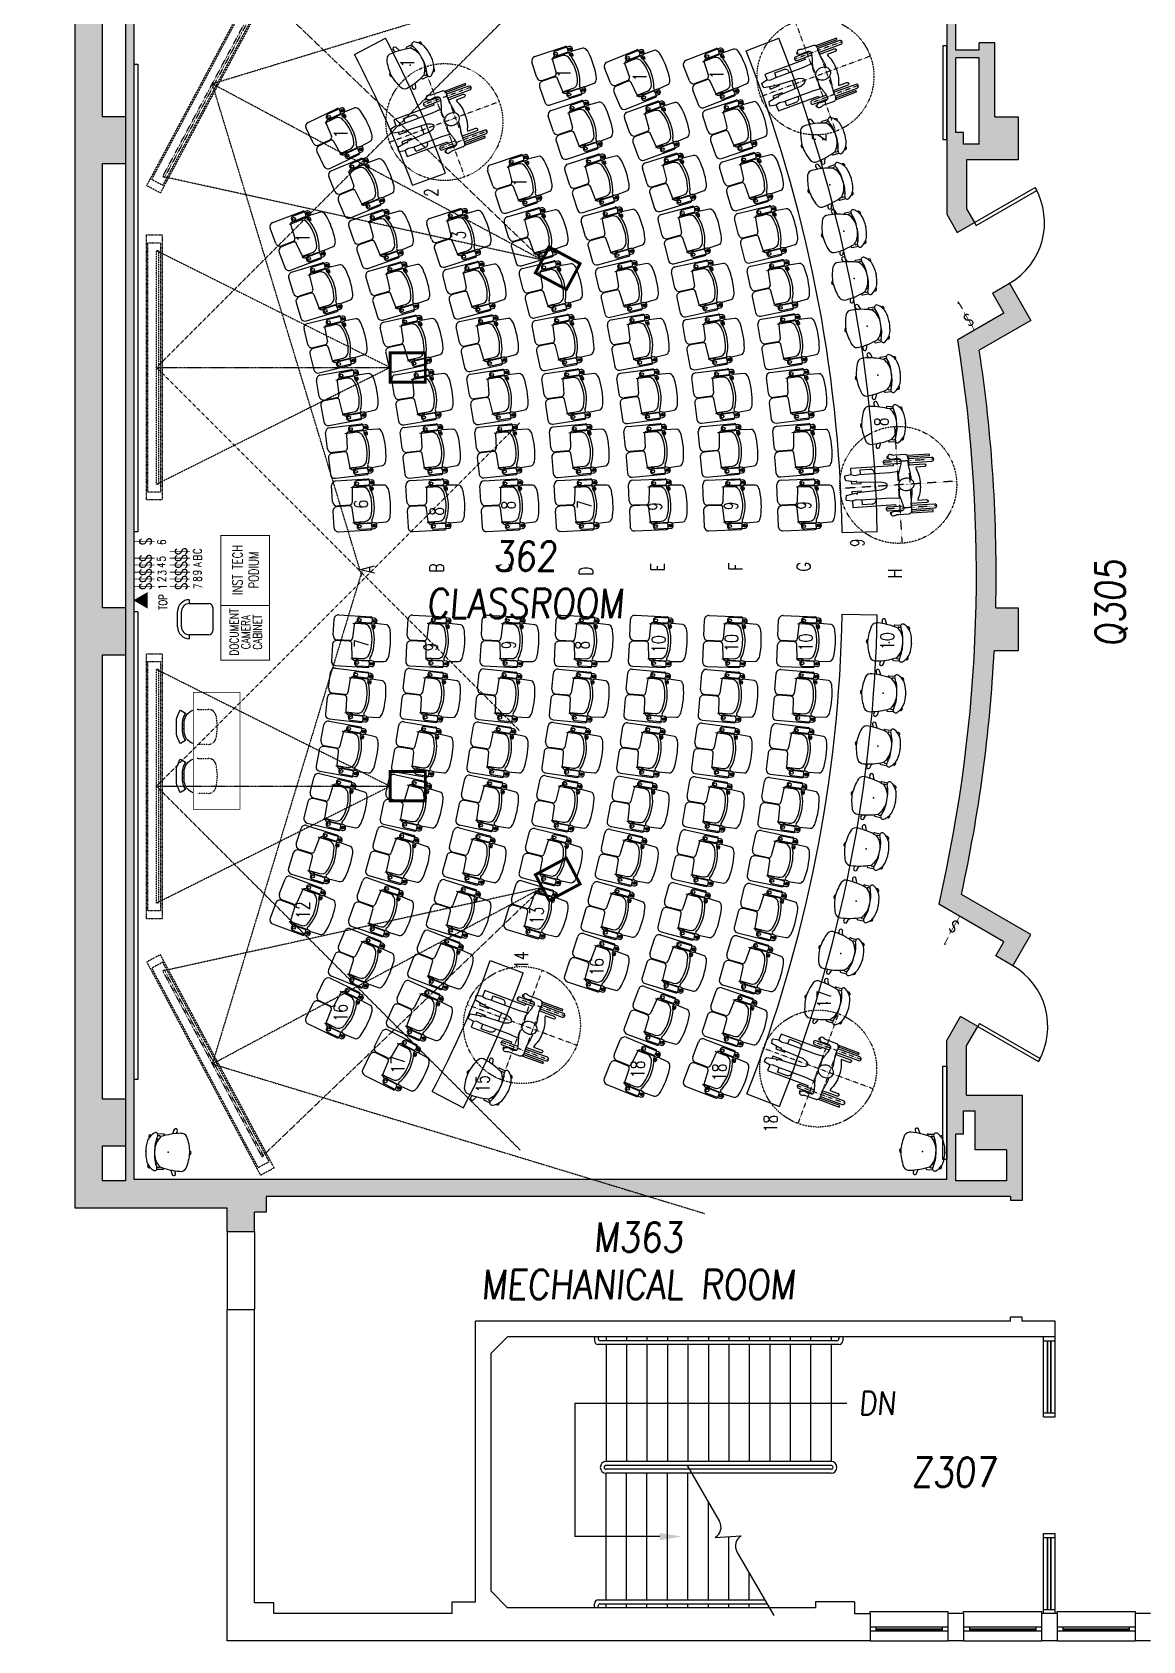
# Model space of a CAD drawing. Extents: x 1017 to 4085, y 665 to 3373.
# Drawn here: x 3101 to 3671, y 665 to 1490 of the extents above; entities that cross this region are included whole.
import ezdxf
from ezdxf.enums import TextEntityAlignment as Align

# ---------------------------------------------------------------- set-up
doc = ezdxf.new("R2010")
doc.units = 0
doc.header["$MEASUREMENT"] = 0
for name, pattern in [('CENTER2', [1.125, 0.75, -0.125, 0.125, -0.125]), ('DASHED2', [0.375, 0.25, -0.125]), ('DOT', [0.25, 0, -0.25]), ('DOT2', [0.125, 0, -0.125])]:
    doc.linetypes.add(name, pattern=pattern)
doc.layers.get('0').update_dxf_attribs({"linetype": 'CONTINUOUS'})
for name, color, linetype in [('A-BELOW', 111, 'CONTINUOUS'), ('A-DOOR', 7, 'CONTINUOUS'), ('A-FS-ID', 6, 'CONTINUOUS'), ('A-FS-NM', 6, 'CONTINUOUS'), ('A-GLAZ', 191, 'CONTINUOUS'), ('A-STRS', 4, 'CONTINUOUS'), ('A-WL-EX', 171, 'CONTINUOUS'), ('class_ADA', 253, 'CONTINUOUS'), ('class_FILL', 253, 'CONTINUOUS'), ('class_FURN', 30, 'CONTINUOUS'), ('class_NOTE', 40, 'CONTINUOUS'), ('class_OH_TECH', 43, 'DASHED2'), ('class_SWITCHES', 7, 'CONTINUOUS')]:
    doc.layers.add(name, color=color, linetype=linetype)
doc.styles.add('ROMAND', font='romand', dxfattribs={"width": 0.75, "height": 0.25})
doc.styles.add('ROMANS', font='romans.shx', dxfattribs={"width": 0.75, "height": 0.078125})
doc.styles.get("Standard").update_dxf_attribs({"font": 'ROMANS', "width": 0.85, "oblique": 5, "height": 15})

# ---------------------------------------------------------------- blocks, each defined once
blk = doc.blocks.new('IT-Screen_07_center')
at = {"layer": 'class_OH_TECH', "linetype": 'DASHED2', "ltscale": 0.5}
for points in [[(189.17, -186.68), (2.49, 0), (189.17, 186.68)], [(2.49, 42), (146.49, 0), (2.49, -42)]]:
    blk.add_lwpolyline(points, dxfattribs=at)
for points in [[(-2.63, 50), (5.37, 50), (5.37, -50), (-2.63, -50)], [(-1.63, 46), (4.37, 46), (4.37, -46), (-1.63, -46)]]:
    blk.add_lwpolyline(points, close=True, dxfattribs=at)
at = {"layer": 'class_OH_TECH', "linetype": 'DASHED2', "ltscale": 0.4}
blk.add_lwpolyline([(2.49, 42), (3.49, 42), (3.49, -42), (2.49, -42)], close=True, dxfattribs=at)
at = {"layer": 'class_OH_TECH', "linetype": 'CENTER2', "ltscale": 0.5}
blk.add_lwpolyline([(0, 0), (146.49, 0)], dxfattribs=at)
at = {"layer": 'class_OH_TECH', "linetype": 'DASHED2', "ltscale": 0.5, "const_width": 1.5}
blk.add_lwpolyline([(146.49, -7.5), (164.49, -7.5), (164.49, 7.5), (146.49, 7.5)], close=True, dxfattribs=at)
blk = doc.blocks.new('KI-Concerto')
at = {"layer": 'class_FURN'}
for p, q in [((7.89, 3.22), (2.11, 2.92)), ((15.92, 5.94), (8.54, 5.94)), ((8.54, 3.06), (15.92, 3.06)), ((9.73, 5.84), (9.73, 4.01)), ((26.93, 6.56), (10.42, 6.53)), ((10.42, 3.32), (17.39, 3.33)), ((18.76, 2.06), (13.16, 2.06)), ((15.3, 2.56), (19.33, 2.56)), ((18.76, 2.05), (19.23, -5.06)), ((29.24, -4.04), (29.22, 4.27)), ((18.65, -15.07), (19.1, -7.96)), ((20.48, -6.67), (26.82, -6.67)), ((20.6, -6.35), (26.95, -6.33)), ((2.11, -15.92), (7.89, -16.22)), ((15.92, -16.06), (8.54, -16.06)), ((10.31, -16.35), (17.28, -16.35)), ((13.08, -15.56), (15.3, -15.56)), ((15.3, -15.56), (19.33, -15.56)), ((29.12, -8.96), (29.12, -17.27)), ((8.54, -18.94), (15.92, -18.94)), ((9.63, -18.88), (9.63, -17.04)), ((26.82, -19.56), (10.31, -19.56))]:
    blk.add_line(p, q, dxfattribs=at)
blk.add_lwpolyline([(15.3, -15.56), (18.52, -15.56)], dxfattribs=at)
for centre in [(8.48, 4.5), (16.01, 4.5), (8.48, -17.5), (16.01, -17.5)]:
    blk.add_circle(centre, 0.75, dxfattribs=at)
for centre, radius, start, end in [((40.31, -6.5), 40.83, 170.83889, 189.16111), ((4.9, -0.72), 4.95, 141.65363, 171.58659), ((2.19, 1.42), 1.5, 92.99997, 141.65363), ((8.54, 4.5), 1.44, 90, 270), ((29.82, -6.5), 21.99, 162.12732, 197.87268), ((12.95, -1.42), 4.4, 142.74738, 157.68292), ((8.46, 2), 1.25, 322.74738, 58.4517), ((10.42, 5.84), 0.688, 90.09677, 180.09677), ((10.42, 4.01), 0.688, 180.09677, 270.09677), ((13.16, -1.25), 3.31, 90, 160.16704), ((15.92, 4.5), 1.44, 270, 90), ((17.39, 1.96), 1.38, 3.749, 90.09677), ((26.93, 4.27), 2.29, 0.09677, 90.09677), ((29.46, -6.5), 20.43, 161.82199, 198.17801), ((20.48, -8.05), 1.38, 90, 176.34778), ((20.6, -4.97), 1.38, 183.749, 270.09677), ((26.82, -8.96), 2.29, 0, 90), ((26.94, -4.04), 2.29, 270.09677, 0.09677), ((4.9, -12.28), 4.95, 188.41341, 218.34637), ((2.19, -14.42), 1.5, 218.34637, 267.00003), ((8.54, -17.5), 1.44, 90, 270), ((12.95, -11.58), 4.4, 202.31708, 217.25262), ((8.46, -15), 1.25, 301.5483, 37.25262), ((10.31, -17.04), 0.688, 90, 180), ((13.63, -11.89), 3.71, 195.36427, 261.524), ((15.92, -17.5), 1.44, 270, 90), ((17.28, -14.98), 1.38, 270, 356.34778), ((10.31, -18.88), 0.688, 180, 270), ((26.82, -17.27), 2.29, 270, 0)]:
    blk.add_arc(centre, radius, start, end, dxfattribs=at)
blk.add_ellipse((8.48, -14.5), major_axis=(0, -0.978), ratio=0.510636, dxfattribs=at)
for p in [(8.48, 4.5), (8.48, 4.5), (8.48, 4.5), (8.48, 4.5), (8.48, 4.42), (8.48, -14.5), (8.48, -17.5), (8.48, -17.5), (8.48, -17.5), (8.48, -17.5), (8.48, -17.5), (8.48, -17.5), (8.48, -17.5), (8.48, -17.5), (8.48, -17.5)]:
    blk.add_point(p, dxfattribs=at)
blk = doc.blocks.new('HC-WheelChair')
at = {"layer": 'class_ADA', "color": 253, "linetype": 'DOT'}
for p, q in [((0, 30), (0, -30)), ((-12, 19), (-12, -7)), ((12, 19), (12, -7)), ((-30, 0), (30, 0)), ((-14.75, 6), (14.75, 6))]:
    blk.add_line(p, q, dxfattribs=at)
at = {"layer": 'class_ADA', "color": 253}
for points in [[(-14, 5.86), (-14, 17), (-14.75, 17), (-14.75, 5.45)], [(14.75, 5.45), (14.75, 17), (14, 17), (14, 5.86)], [(6.97, 0.8), (6.57, -4), (6.57, -19.69), (6.29, -22.08), (6.85, -24.19), (6.36, -27.01), (5.45, -27.15), (3.76, -26.79), (2.91, -22.15), (3.34, -21.24), (2.63, -21.17), (2, -8.78), (1.3, -6.67), (0.52, -5.76), (0, -5.68), (-0.52, -5.76), (-1.3, -6.67), (-2, -8.78), (-2.63, -21.17), (-3.34, -21.24), (-2.91, -22.15), (-3.76, -26.79), (-5.45, -27.15), (-6.36, -27.01), (-6.85, -24.19), (-6.29, -22.08), (-6.57, -19.69), (-6.57, -4), (-6.97, 0.8)], [(-14.75, -4.5), (-14.75, -5), (-14, -5), (-14, -4.24)], [(-11, -2), (-10, -2), (-10, -24), (-6.8, -24)], [(6.8, -24), (10, -24), (10, -2), (11, -2)], [(14, -4.24), (14, -5), (14.75, -5), (14.75, -4.5)], [(-3.25, -24), (-2, -24), (-2, -19), (-2.52, -19)], [(2.52, -19), (2, -19), (2, -24), (3.25, -24)]]:
    blk.add_lwpolyline(points, dxfattribs=at)
for points in [[(-11, 5.86), (-11, 18, 1), (-13, 18), (-13, 6.02, 1)], [(13, 6.02), (13, 18, 1), (11, 18), (11, 5.86, 1)], [(-11, 6), (-10, 6), (-10, 14, -1), (-8.5, 14), (-8.5, 9.5), (-7.5, 9.75, -0.123106), (0, 11.25, -0.123106), (7.5, 9.75), (8.5, 9.5), (8.5, 14, -1), (10, 14), (10, 6), (11, 6)], [(-2.43, 6.71, 0.009012), (-3.41, 6.79, 0.040464), (-4.18, 6.76, 0.024009), (-6.95, 6.33, -0.02518), (-9.6, 5.92, -0.062246), (-12.47, 5.98, 0.115331), (-14.03, 5.85, 0.037518), (-14.31, 5.73, 0.035722), (-14.59, 5.57, 0.094361), (-15.15, 5, 0.148049), (-15.29, 4.51), (-15.29, -0.69), (-15.29, -1.61, -0.11973), (-15.36, -1.89, 0.046388), (-15.65, -2.59, 0.031539), (-15.71, -2.89, 0.017582), (-15.79, -3.44, 0.384464), (-15.01, -4.48, 0.325919), (-13.68, -3.86, 0.055549), (-13.4, -3.19, 0.074743), (-13.32, -2.66, 0.052222), (-13.42, -1.88, -0.045141), (-13.54, -0.97, -0.049351), (-13.43, 0.87, -0.103824), (-13.11, 1.7, -0.053783), (-12.93, 1.93, -0.074353), (-12.76, 2.05, -0.158953), (-12.03, 2.18, -0.041249), (-9.31, 1.56, -0.003698), (-7.91, 1.1, 0.006681), (-7.13, 0.86, 0.005459), (-6.14, 0.56, 0.007155), (-5.38, 0.36, 0.061185), (-4.97, 0.31, 0.015766), (-3.41, 0.36, 0.062077), (-2.61, 0.51, 0.029276), (-1.74, 0.85)], [(-13, 1.85), (-13, -6, 1), (-11, -6), (-11, 2, 1)], [(2.43, 6.71, -0.009012), (3.41, 6.79, -0.040464), (4.18, 6.76, -0.024009), (6.95, 6.33, 0.02518), (9.6, 5.92, 0.062246), (12.47, 5.98, -0.115331), (14.03, 5.85, -0.037518), (14.31, 5.73, -0.035722), (14.59, 5.57, -0.094361), (15.15, 5, -0.148049), (15.29, 4.51), (15.29, -0.69), (15.29, -1.61, 0.11973), (15.36, -1.89, -0.046388), (15.65, -2.59, -0.031539), (15.71, -2.89, -0.017582), (15.79, -3.44, -0.384464), (15.01, -4.48, -0.325919), (13.68, -3.86, -0.055549), (13.4, -3.19, -0.074743), (13.32, -2.66, -0.052222), (13.42, -1.88, 0.045141), (13.54, -0.97, 0.049351), (13.43, 0.87, 0.103824), (13.11, 1.7, 0.053783), (12.93, 1.93, 0.074353), (12.76, 2.05, 0.158953), (12.03, 2.18, 0.041249), (9.31, 1.56, 0.003698), (7.91, 1.1, -0.006681), (7.13, 0.86, -0.005459), (6.14, 0.56, -0.007155), (5.38, 0.36, -0.061185), (4.97, 0.31, -0.015766), (3.41, 0.36, -0.062077), (2.61, 0.51, -0.029276), (1.74, 0.85)], [(11, 2), (11, -6, 1), (13, -6), (13, 1.85, 1)], [(-6.57, -19), (-9, -19), (-9, -14, -0.414214), (-7, -12), (-6.57, -12)], [(-2.16, -12), (0, -12), (2.16, -12, -0.414214)], [(6.57, -12), (7, -12, -0.414214), (9, -14), (9, -19), (6.57, -19)]]:
    blk.add_lwpolyline(points, format="xyb", dxfattribs=at)
blk.add_lwpolyline([(0, 8.17, 0.122026), (-1.16, 7.89, 0.105329), (-2.22, 7, 0.087994), (-2.89, 5.74, 0.078725), (-3.14, 4.17, 0.078725), (-2.89, 2.6, 0.087994), (-2.22, 1.35, 0.105329), (-1.16, 0.46, 0.122026), (0, 0.17, 0.122026), (1.16, 0.46, 0.105329), (2.22, 1.35, 0.087994), (2.89, 2.6, 0.078725), (3.14, 4.17, 0.078725), (2.89, 5.74, 0.087994), (2.22, 7, 0.105329), (1.16, 7.89, 0.122026)], format="xyb", close=True, dxfattribs=at)
at = {"layer": 'class_ADA', "color": 252, "linetype": 'DOT2', "ltscale": 0.5}
blk.add_circle((0, 0), 30, dxfattribs=at)
blk = doc.blocks.new('KI-Loose Castor')
at = {"layer": 'class_FURN'}
for p, q in [((-11.48, 2.41), (-9.33, 1.69)), ((-9.69, 3.85), (-10.77, 4.15)), ((9.12, 1.7), (11.25, 2.51)), ((10.7, 4.34), (9.42, 3.92)), ((-9.1, -2.78), (-9.04, -5.78)), ((-8.36, -2.27), (-8.61, -2.27)), ((-8.06, -4.76), (-8.04, -5.76)), ((-5.98, -5.49), (-6.5, -6.29)), ((-4.07, -6.41), (-4.34, -6.79)), ((4.01, -6.39), (4.27, -6.71)), ((6.45, -6.13), (5.93, -5.42)), ((8.14, -4.44), (8.16, -5.44)), ((8.34, -1.94), (8.59, -1.93)), ((9.1, -2.42), (9.16, -5.42))]:
    blk.add_line(p, q, dxfattribs=at)
for centre, radius, start, end in [((-6.8, 6.47), 3.15, 118.42594, 189.91254), ((2.08, -17.11), 28.33, 94.6617, 111.50889), ((-0.11, 10.72), 1.01, 18.70818, 162.16334), ((-1.4, -16.65), 27.8, 70.5697, 87.57572), ((6.46, 6.73), 3.15, 352.36022, 63.84683), ((-11.13, 3.28), 0.941, 67.68948, 255.34965), ((26.79, 8.81), 36.81, 184.48419, 200.40843), ((-27.2, 7.73), 36.81, 341.86433, 357.78857), ((10.98, 3.42), 0.957, 286.85803, 108.84649), ((-8.48, -6.9), 1.22, 68.51741, 204.44381), ((-2.09, -2.56), 8.93, 212.80472, 248.17698), ((-8.6, -2.77), 0.5, 91.13638, 181.13638), ((-7.56, -4.75), 0.5, 96.27317, 181.13638), ((-1.22, 11.69), 18.74, 248.6571, 274.89283), ((-0.62, 3.19), 10.2, 225.9302, 274.21185), ((0.71, 2.51), 9.5, 268.01282, 318.07888), ((1.2, 9.33), 16.33, 267.12531, 295.232), ((2.09, -2.48), 8.93, 294.09578, 329.46804), ((7.64, -4.45), 0.5, 1.13638, 85.41919), ((8.65, -6.56), 1.22, 337.82896, 113.75535), ((8.6, -2.43), 0.5, 1.13638, 91.13638), ((-7.41, -9.39), 0.951, 155.82172, 308.26441), ((-0.2, 7.79), 19.35, 254.40325, 287.86951), ((7.57, -9.26), 0.959, 228.65316, 29.28798)]:
    blk.add_arc(centre, radius, start, end, dxfattribs=at)
for p in [(0, 0), (0.18, -11.56)]:
    blk.add_point(p, dxfattribs=at)
blk = doc.blocks.new('IT-Screen_09')
at = {"layer": 'class_OH_TECH', "linetype": 'DASHED2', "ltscale": 0.5}
for points in [[(186.68, -186.68), (0, 0), (186.68, 186.68)], [(0, 54), (192, 0), (0, -54)]]:
    blk.add_lwpolyline(points, dxfattribs=at)
for points in [[(-5.12, 62), (2.88, 62), (2.88, -62), (-5.05, -62)], [(-4.37, 58), (2.13, 58), (2.13, -58), (-4.29, -58)]]:
    blk.add_lwpolyline(points, close=True, dxfattribs=at)
at = {"layer": 'class_OH_TECH', "linetype": 'DASHED2', "ltscale": 0.4}
blk.add_lwpolyline([(0, 54), (1, 54), (1, -54), (0, -54)], close=True, dxfattribs=at)
at = {"layer": 'class_OH_TECH', "linetype": 'CENTER2', "ltscale": 0.5}
blk.add_lwpolyline([(0, 0), (192, 0)], dxfattribs=at)
at = {"layer": 'class_OH_TECH', "linetype": 'DASHED2', "ltscale": 0.5, "const_width": 1.5}
blk.add_lwpolyline([(192, -7.5), (210, -7.5), (210, 7.5), (192, 7.5)], close=True, dxfattribs=at)
blk = doc.blocks.new('IT-Screen_10_short')
at = {"layer": 'class_OH_TECH', "linetype": 'DASHED2', "ltscale": 0.5}
for points in [[(186.68, -186.68), (0, 0), (186.68, 186.68)], [(0, 60), (120, 0), (0, -60)]]:
    blk.add_lwpolyline(points, dxfattribs=at)
for points in [[(-5.12, 68), (2.88, 68), (2.88, -68), (-5.12, -68)], [(-4.38, 64), (2.12, 64), (2.12, -64), (-4.38, -64)]]:
    blk.add_lwpolyline(points, close=True, dxfattribs=at)
at = {"layer": 'class_OH_TECH', "linetype": 'DASHED2', "ltscale": 0.4}
blk.add_lwpolyline([(0, 60), (1, 60), (1, -60), (0, -60)], close=True, dxfattribs=at)
at = {"layer": 'class_OH_TECH', "linetype": 'CENTER2', "ltscale": 0.5}
blk.add_lwpolyline([(0, 0), (120, 0)], dxfattribs=at)
at = {"layer": 'class_OH_TECH', "linetype": 'DASHED2', "ltscale": 0.5, "const_width": 1.5}
blk.add_lwpolyline([(120, -7.5), (138, -7.5), (138, 7.5), (120, 7.5)], close=True, dxfattribs=at)
blk = doc.blocks.new('Mayline_Instructor_Table')
at = {"layer": 'class_FURN', "const_width": 0.375}
blk.add_lwpolyline([(-30, -24), (30, -24), (30, 0), (-30, 0)], close=True, dxfattribs=at)
blk = doc.blocks.new('Roma_Chair_underdesk')
at = {"layer": 'class_FURN', "color": 252, "linetype": 'DOT2', "ltscale": 0.5}
blk.add_lwpolyline([(-8.99, 1.94, -0.013189), (-9, 2.31), (-9, 7.73, -0.382162), (-5.44, 11.7), (-0.44, 12.26, -0.055385), (0.44, 12.26), (5.44, 11.7, -0.382162), (9, 7.73), (9, 2.31, -0.013189), (8.99, 1.94)], format="xyb", dxfattribs=at)
at = {"layer": 'class_FURN'}
blk.add_lwpolyline([(8.61, 0, -0.318862), (2, -4.69), (-2, -4.69, -0.318862), (-8.61, 0, -0.318862)], format="xyb", dxfattribs=at)
blk.add_lwpolyline([(8.55, -6.53, -0.160866), (2, -8.69), (-2, -8.69, -0.160866), (-8.55, -6.53), (-7.04, -3.91, 0.171967), (-2, -5.69), (2, -5.69, 0.171967), (7.04, -3.91)], format="xyb", close=True, dxfattribs=at)
for points in [[(-1, -4.69), (-1, -5.69)], [(1, -4.69), (1, -5.69)]]:
    blk.add_lwpolyline(points, dxfattribs=at)
blk = doc.blocks.new('KI-Strive-Stool')
at = {"layer": 'class_FURN'}
for p, q in [((-6, 0), (6, 0)), ((-8, -12), (-8, -2)), ((8, -2), (8, -12)), ((-10, -12), (-8, -12)), ((4, -16), (-4, -16)), ((8, -12), (10, -12)), ((4, -18), (-4, -18))]:
    blk.add_line(p, q, dxfattribs=at)
for centre, radius, start, end in [((-6, -2), 2, 90, 180), ((6, -2), 2, 0, 90), ((-4, -12), 6, 180, 270), ((-4, -12), 4, 180, 270), ((4, -12), 6, 270, 0), ((4, -12), 4, 270, 0)]:
    blk.add_arc(centre, radius, start, end, dxfattribs=at)
blk = doc.blocks.new('IT-Podium_36')
at = {"layer": 'class_FURN', "const_width": 0.5}
blk.add_lwpolyline([(0, -25), (36, -25), (36, 0), (0, 0)], close=True, dxfattribs=at)
at = {"layer": 'class_FURN', "insert": (18.22, -12.74), "char_height": 5, "width": 28, "attachment_point": 5, "style": 'ROMANS'}
blk.add_mtext('INST TECH PODIUM', dxfattribs=at)
blk = doc.blocks.new('IT-Document_Camera')
at = {"layer": 'class_FURN', "const_width": 0.5}
blk.add_lwpolyline([(0, -25), (28, -25), (28, 0), (0, 0)], close=True, dxfattribs=at)
at = {"layer": 'class_FURN', "insert": (14.34, -12.86), "char_height": 4.5, "width": 26, "attachment_point": 5, "line_spacing_factor": 0.8, "style": 'ROMANS'}
blk.add_mtext('DOCUMENT CAMERA CABINET', dxfattribs=at)
blk = doc.blocks.new('SW1')
at = {"const_width": 0.5}
blk.add_lwpolyline([(0, 14), (0, 0)], dxfattribs=at)
at = {"style": 'ROMAND', "width": 0.75}
blk.add_text('S', height=8, dxfattribs=at).set_placement((0, 8), align=Align.MIDDLE_CENTER)
blk = doc.blocks.new('TEL')
blk.add_lwpolyline([(-2, 0, 0.5, 10.4, 0), (-11, 0, 10.4, 10.4, 0)], format="xyseb")
at = {"const_width": 0.5}
blk.add_lwpolyline([(-11, -5.2), (-2, 0), (-11, 5.2)], close=True, dxfattribs=at)
blk = doc.blocks.new('phone')
at = {"layer": 'class_SWITCHES', "xscale": 0.75, "yscale": 0.75, "zscale": 0.75, "rotation": 89.99999999999999}
blk.add_blockref('TEL', (0, 1.5), dxfattribs=at)

msp = doc.modelspace()

# ---------------------------------------------------------------- hatches: boundary and pattern name
at = {"layer": 'class_FILL'}
h = msp.add_hatch(color=256, dxfattribs=at)
h.dxf.hatch_style = 1
h.paths.add_polyline_path([(3574.81, 1537.87), (3586.81, 1537.87), (3586.81, 1532.53), (3594.81, 1532.53), (3594.81, 1545.03), (3590.46, 1545.03), (3590.46, 1612.28), (3580.33, 1612.28), (3580.33, 1545.78), (3570.19, 1545.78), (3570.19, 1532.28), (3214.81, 1532.28), (3214.81, 1574.53), (3200.81, 1574.53), (3200.81, 1537.53), (3122.81, 1537.53), (3122.81, 886.53), (3200.81, 886.53), (3200.81, 874.53), (3214.81, 874.53), (3214.81, 884.53), (3220.84, 884.53), (3220.84, 892.53), (3602.81, 892.53), (3602.81, 890.53), (3608.81, 890.53), (3608.81, 892.53), (3608.81, 944.53), (3580.31, 944.53), (3580.31, 969.82), (3586.04, 979.75), (3577.28, 984.81), (3570.19, 972.53), (3570.19, 901.16), (3153.06, 901.16), (3153.06, 1522.91), (3214.81, 1522.91), (3570.19, 1522.91), (3570.19, 1396.53), (3575.58, 1387.2), (3584.35, 1392.26), (3580.31, 1399.25), (3580.31, 1424.53), (3606.81, 1424.53), (3606.81, 1446.53), (3594.81, 1446.53), (3594.81, 1484.53), (3586.81, 1484.53), (3586.81, 1480.79), (3574.81, 1480.79)])
h.paths.add_polyline_path([(3136.81, 1522.91), (3148.81, 1522.91), (3148.81, 900.53), (3136.81, 900.53), (3136.81, 918.53), (3148.81, 918.53), (3148.81, 942.53), (3136.81, 942.53), (3136.81, 1170.53), (3148.81, 1170.53), (3148.81, 1194.53), (3136.81, 1194.53), (3136.81, 1422.53), (3148.81, 1422.53), (3148.81, 1446.53), (3136.81, 1446.53)], flags=16)
h.paths.add_polyline_path([(3574.81, 1476.79), (3586.81, 1476.79), (3586.81, 1432.53), (3578.81, 1432.53), (3578.81, 1438.53), (3574.81, 1438.53)], flags=16)
h.paths.add_polyline_path([(3578.81, 936.53), (3584.81, 936.53), (3584.81, 916.53), (3600.81, 916.53), (3600.81, 900.53), (3574.81, 900.53), (3574.81, 924.53), (3578.81, 924.53)], flags=16)
h = msp.add_hatch(color=256, dxfattribs=at)
h.dxf.hatch_style = 1
h.paths.add_polyline_path([(3606.81, 1194.53), (3595.32, 1194.53, 0.043235), (3586.89, 1326.84), (3613.31, 1342.09), (3602.35, 1361.08), (3593.58, 1356.02), (3599.48, 1345.8), (3575.82, 1332.13, -0.096486), (3566.19, 1042.49), (3599.48, 1023.27), (3595.28, 1015.99), (3604.04, 1010.93), (3613.31, 1026.98), (3577.7, 1047.54, 0.041123), (3594.5, 1172.53), (3606.81, 1172.53)])

# ---------------------------------------------------------------- linework, layer by layer
at = {"layer": 'A-BELOW'}
for p, q in [((3200.81, 874.53), (3200.81, 834.53)), ((3214.81, 874.53), (3214.81, 834.53)), ((3619.81, 781.53), (3619.81, 818.53)), ((3625.81, 781.53), (3625.81, 818.53)), ((3619.81, 680.53), (3619.81, 717.53)), ((3625.81, 680.53), (3625.81, 717.53)), ((3530.81, 678.53), (3530.81, 679.53)), ((3530.81, 679.53), (3570.81, 679.53)), ((3570.81, 679.53), (3570.81, 678.53)), ((3578.81, 679.53), (3618.81, 679.53)), ((3578.81, 678.53), (3578.81, 679.53)), ((3618.81, 679.53), (3618.81, 678.53)), ((3626.81, 679.53), (3666.81, 679.53)), ((3626.81, 678.53), (3626.81, 679.53)), ((3666.81, 679.53), (3666.81, 678.53)), ((3530.81, 664.53), (3570.81, 664.53)), ((3578.81, 664.53), (3618.81, 664.53)), ((3626.81, 664.53), (3666.81, 664.53))]:
    msp.add_line(p, q, dxfattribs=at)
at = {"layer": 'A-DOOR'}
for p, q in [((3584.35, 1392.26), (3615.53, 1410.26)), ((3585.22, 1390.74), (3616.4, 1408.74)), ((3615.53, 1410.26), (3616.4, 1408.74)), ((3584.35, 1392.26), (3585.22, 1390.74)), ((3586.92, 981.26), (3586.04, 979.75)), ((3586.04, 979.75), (3617.22, 961.75)), ((3586.92, 981.26), (3618.1, 963.26)), ((3618.1, 963.26), (3617.22, 961.75))]:
    msp.add_line(p, q, dxfattribs=at)
for centre, start, end in [((3584.35, 1392.26), 300, 30), ((3586.04, 979.75), 330, 60)]:
    msp.add_arc(centre, 36, start, end, dxfattribs=at)
at = {"layer": 'A-GLAZ'}
for p, q in [((3619.81, 818.53), (3619.81, 820.53)), ((3619.81, 818.53), (3625.81, 818.53)), ((3621.81, 781.53), (3621.81, 818.53)), ((3622.06, 781.53), (3622.06, 818.53)), ((3623.56, 781.53), (3623.56, 818.53)), ((3623.81, 781.53), (3623.81, 818.53)), ((3625.81, 818.53), (3625.81, 820.53)), ((3619.81, 779.53), (3619.81, 781.53)), ((3619.81, 781.53), (3625.81, 781.53)), ((3619.81, 779.53), (3625.81, 779.53)), ((3625.81, 779.53), (3625.81, 781.53)), ((3619.81, 717.53), (3619.81, 719.53)), ((3619.81, 719.53), (3625.81, 719.53)), ((3625.81, 717.53), (3625.81, 719.53)), ((3619.81, 717.53), (3625.81, 717.53)), ((3621.81, 680.53), (3621.81, 717.53)), ((3622.06, 680.53), (3622.06, 717.53)), ((3623.56, 680.53), (3623.56, 717.53)), ((3623.81, 680.53), (3623.81, 717.53)), ((3619.81, 680.53), (3625.81, 680.53)), ((3619.81, 678.53), (3619.81, 680.53)), ((3625.81, 678.53), (3625.81, 680.53)), ((3570.81, 671.53), (3530.81, 671.53)), ((3570.81, 669.53), (3530.81, 669.53)), ((3533.81, 671.53), (3533.81, 669.53)), ((3567.81, 670.53), (3533.81, 670.53)), ((3567.81, 670.28), (3533.81, 670.28)), ((3567.81, 669.78), (3533.81, 669.78)), ((3567.81, 671.53), (3567.81, 669.53)), ((3618.81, 671.53), (3578.81, 671.53)), ((3618.81, 669.53), (3578.81, 669.53)), ((3581.81, 671.53), (3581.81, 669.53)), ((3615.81, 670.53), (3581.81, 670.53)), ((3615.81, 670.28), (3581.81, 670.28)), ((3615.81, 669.78), (3581.81, 669.78)), ((3615.81, 671.53), (3615.81, 669.53)), ((3666.81, 671.53), (3626.81, 671.53)), ((3666.81, 669.53), (3626.81, 669.53)), ((3629.81, 671.53), (3629.81, 669.53)), ((3663.81, 670.53), (3629.81, 670.53)), ((3663.81, 670.28), (3629.81, 670.28)), ((3663.81, 669.78), (3629.81, 669.78)), ((3663.81, 671.53), (3663.81, 669.53))]:
    msp.add_line(p, q, dxfattribs=at)
at = {"layer": 'A-STRS'}
for p, q in [((3389.31, 820.53), (3389.31, 818.53)), ((3391.31, 820.53), (3391.31, 819.53)), ((3513.81, 818.53), (3392.31, 818.53)), ((3395.31, 820.53), (3395.31, 818.53)), ((3405.81, 820.53), (3405.81, 818.53)), ((3416.31, 820.53), (3416.31, 818.53)), ((3426.81, 820.53), (3426.81, 818.53)), ((3437.31, 820.53), (3437.31, 818.53)), ((3447.81, 820.53), (3447.81, 818.53)), ((3458.31, 820.53), (3458.31, 818.53)), ((3468.81, 820.53), (3468.81, 818.53)), ((3479.31, 820.53), (3479.31, 818.53)), ((3489.81, 820.53), (3489.81, 818.53)), ((3500.31, 820.53), (3500.31, 818.53)), ((3510.81, 820.53), (3510.81, 818.53)), ((3514.81, 820.53), (3514.81, 819.53)), ((3516.81, 820.53), (3516.81, 818.53)), ((3514.81, 816.53), (3391.31, 816.53)), ((3395.31, 816.53), (3395.31, 756.53)), ((3405.81, 816.53), (3405.81, 756.53)), ((3416.31, 816.53), (3416.31, 756.53)), ((3426.81, 816.53), (3426.81, 756.53)), ((3437.31, 816.53), (3437.31, 756.53)), ((3447.81, 816.53), (3447.81, 756.53)), ((3458.31, 816.53), (3458.31, 756.53)), ((3468.81, 816.53), (3468.81, 756.53)), ((3479.31, 816.53), (3479.31, 756.53)), ((3489.81, 816.53), (3489.81, 756.53)), ((3500.31, 816.53), (3500.31, 756.53)), ((3510.81, 816.53), (3510.81, 756.53)), ((3379.31, 786.53), (3379.31, 718.03)), ((3379.31, 786.53), (3518.81, 786.53)), ((3510.81, 756.53), (3395.31, 756.53)), ((3510.81, 754.53), (3395.31, 754.53)), ((3510.81, 752.53), (3395.31, 752.53)), ((3436.93, 754.53), (3453.51, 725.81)), ((3395.31, 685.53), (3395.31, 750.53)), ((3510.81, 750.53), (3395.31, 750.53)), ((3405.81, 685.53), (3405.81, 750.53)), ((3416.31, 685.53), (3416.31, 750.53)), ((3426.81, 685.53), (3426.81, 750.53)), ((3437.31, 685.53), (3437.31, 750.53)), ((3447.81, 685.53), (3447.81, 735.68)), ((3451.32, 717.61), (3464.71, 718.42)), ((3422.87, 718.03), (3379.31, 718.03)), ((3458.31, 685.53), (3458.31, 718.03)), ((3462.51, 710.22), (3481.38, 677.53)), ((3468.81, 685.53), (3468.81, 699.31)), ((3391.31, 685.53), (3476.76, 685.53)), ((3389.31, 681.53), (3389.31, 683.53)), ((3391.31, 681.53), (3391.31, 682.53)), ((3392.31, 683.53), (3477.92, 683.53)), ((3395.31, 681.53), (3395.31, 683.53)), ((3405.81, 681.53), (3405.81, 683.53)), ((3416.31, 681.53), (3416.31, 683.53)), ((3426.81, 681.53), (3426.81, 683.53)), ((3437.31, 681.53), (3437.31, 683.53)), ((3447.81, 681.53), (3447.81, 683.53)), ((3458.31, 681.53), (3458.31, 683.53)), ((3468.81, 681.53), (3468.81, 683.53))]:
    msp.add_line(p, q, dxfattribs=at)
for centre, radius, start, end in [((3391.31, 818.53), 2, 180, 270), ((3392.31, 819.53), 1, 180, 270), ((3513.81, 819.53), 1, 270, 0), ((3514.81, 818.53), 2, 270, 0), ((3395.31, 753.53), 3, 90, 270), ((3395.31, 753.53), 1, 90, 270), ((3510.81, 753.53), 3, 270, 90), ((3510.81, 753.53), 1, 270, 90), ((3448.32, 722.81), 6, 300, 30), ((3467.71, 713.22), 6, 120, 210), ((3391.31, 683.53), 2, 90, 180), ((3392.31, 682.53), 1, 90, 180)]:
    msp.add_arc(centre, radius, start, end, dxfattribs=at)
msp.add_solid([(3422.87, 719.91), (3422.87, 716.16), (3434.12, 718.03)], dxfattribs=at)
at = {"layer": 'A-WL-EX'}
for p, q in [((3122.81, 886.53), (3122.81, 1537.53)), ((3574.81, 1480.79), (3574.81, 1537.87)), ((3136.81, 1446.53), (3136.81, 1522.91)), ((3148.81, 900.53), (3148.81, 1522.91)), ((3153.06, 901.16), (3153.06, 1522.91)), ((3570.19, 1522.91), (3570.19, 1396.53)), ((3586.81, 1480.79), (3574.81, 1480.79)), ((3586.81, 1480.79), (3586.81, 1484.53)), ((3594.81, 1484.53), (3586.81, 1484.53)), ((3594.81, 1446.53), (3594.81, 1484.53)), ((3574.81, 1438.53), (3574.81, 1476.79)), ((3586.81, 1476.79), (3574.81, 1476.79)), ((3586.81, 1432.53), (3586.81, 1476.79)), ((3148.81, 1446.53), (3136.81, 1446.53)), ((3594.81, 1446.53), (3606.81, 1446.53)), ((3606.81, 1446.53), (3606.81, 1424.53)), ((3578.81, 1438.53), (3574.81, 1438.53)), ((3578.81, 1432.53), (3578.81, 1438.53)), ((3586.81, 1432.53), (3578.81, 1432.53)), ((3136.81, 1422.53), (3148.81, 1422.53)), ((3136.81, 1194.53), (3136.81, 1422.53)), ((3580.31, 1424.53), (3580.31, 1399.25)), ((3606.81, 1424.53), (3580.31, 1424.53)), ((3570.19, 1396.53), (3575.58, 1387.2)), ((3580.31, 1399.25), (3584.35, 1392.26)), ((3575.58, 1387.2), (3584.35, 1392.26)), ((3593.58, 1356.02), (3602.35, 1361.08)), ((3593.58, 1356.02), (3599.48, 1345.8)), ((3602.35, 1361.08), (3613.31, 1342.09)), ((3599.48, 1345.8), (3575.82, 1332.13)), ((3613.31, 1342.09), (3586.89, 1326.84)), ((3148.81, 1194.53), (3136.81, 1194.53)), ((3595.32, 1194.53), (3606.81, 1194.53)), ((3606.81, 1194.53), (3606.81, 1172.53)), ((3606.81, 1172.53), (3594.5, 1172.53)), ((3136.81, 1170.53), (3148.81, 1170.53)), ((3136.81, 942.53), (3136.81, 1170.53)), ((3599.48, 1023.27), (3566.19, 1042.49)), ((3613.31, 1026.98), (3577.7, 1047.54)), ((3604.04, 1010.93), (3613.31, 1026.98)), ((3595.28, 1015.99), (3599.48, 1023.27)), ((3604.04, 1010.93), (3595.28, 1015.99)), ((3570.19, 972.53), (3577.28, 984.81)), ((3586.04, 979.75), (3577.28, 984.81)), ((3580.31, 969.82), (3586.04, 979.75)), ((3570.19, 901.16), (3570.19, 972.53)), ((3580.31, 944.53), (3580.31, 969.82)), ((3148.81, 942.53), (3136.81, 942.53)), ((3580.31, 944.53), (3608.81, 944.53)), ((3608.81, 944.53), (3608.81, 892.53)), ((3578.81, 924.53), (3578.81, 936.53)), ((3578.81, 936.53), (3584.81, 936.53)), ((3584.81, 916.53), (3584.81, 936.53)), ((3574.81, 900.53), (3574.81, 924.53)), ((3578.81, 924.53), (3574.81, 924.53)), ((3136.81, 900.53), (3136.81, 918.53)), ((3136.81, 918.53), (3148.81, 918.53)), ((3600.81, 916.53), (3584.81, 916.53)), ((3600.81, 916.53), (3600.81, 900.53)), ((3148.81, 900.53), (3136.81, 900.53)), ((3570.19, 901.16), (3153.06, 901.16)), ((3600.81, 900.53), (3574.81, 900.53)), ((3602.81, 892.53), (3220.81, 892.53)), ((3220.84, 892.53), (3220.84, 884.53)), ((3602.81, 892.53), (3602.81, 890.53)), ((3608.81, 892.53), (3608.81, 890.53)), ((3200.81, 886.53), (3122.81, 886.53)), ((3200.81, 874.53), (3200.81, 886.53)), ((3220.84, 884.53), (3214.81, 884.53)), ((3214.81, 874.53), (3214.81, 884.53)), ((3608.81, 890.53), (3602.81, 890.53)), ((3200.81, 874.53), (3214.81, 874.53)), ((3200.81, 834.53), (3214.81, 834.53)), ((3200.81, 664.53), (3200.81, 834.53)), ((3214.81, 684.03), (3214.81, 834.53)), ((3602.81, 828.53), (3328.31, 828.53)), ((3328.31, 684.53), (3328.31, 828.53)), ((3608.81, 830.53), (3602.81, 830.53)), ((3602.81, 828.53), (3602.81, 830.53)), ((3608.81, 828.53), (3608.81, 830.53)), ((3625.81, 828.53), (3608.81, 828.53)), ((3625.81, 820.53), (3625.81, 828.53)), ((3344.8, 820.53), (3336.31, 812.05)), ((3625.81, 820.53), (3344.8, 820.53)), ((3336.31, 690.02), (3336.31, 812.05)), ((3344.8, 681.53), (3336.31, 690.02)), ((3224.81, 684.03), (3214.81, 684.03)), ((3224.81, 678.53), (3224.81, 684.03)), ((3316.31, 678.53), (3224.81, 678.53)), ((3316.31, 684.53), (3328.31, 684.53)), ((3316.31, 678.53), (3316.31, 684.53)), ((3502.81, 681.53), (3344.8, 681.53)), ((3502.81, 684.53), (3502.81, 681.53)), ((3522.81, 684.53), (3502.81, 684.53)), ((3522.81, 684.53), (3522.81, 678.53)), ((3522.81, 678.53), (3530.81, 678.53)), ((3530.81, 678.53), (3530.81, 664.53)), ((3578.81, 678.53), (3570.81, 678.53)), ((3570.81, 678.53), (3570.81, 664.53)), ((3578.81, 678.53), (3578.81, 664.53)), ((3626.81, 678.53), (3618.81, 678.53)), ((3618.81, 678.53), (3618.81, 664.53)), ((3626.81, 678.53), (3626.81, 664.53)), ((3674.81, 678.53), (3666.81, 678.53)), ((3666.81, 678.53), (3666.81, 664.53)), ((3530.81, 664.53), (3200.81, 664.53)), ((3578.81, 664.53), (3570.81, 664.53)), ((3626.81, 664.53), (3618.81, 664.53)), ((3674.81, 664.53), (3666.81, 664.53))]:
    msp.add_line(p, q, dxfattribs=at)
for radius, start, end in [(757.88, 347.07334, 9.11802), (768, 358.69432, 8.59681), (768, 347.63238, 357.05185)]:
    msp.add_arc((2827.52, 1212.03), radius, start, end, dxfattribs=at)
at = {"layer": 'class_FURN'}
for p, q in [((3266.16, 1478.56), (3282.11, 1486.91)), ((3467.24, 1480.32), (3483.99, 1486.91)), ((3570.19, 1482.91), (3568.19, 1482.91)), ((3568.19, 1482.91), (3568.19, 1434.91)), ((3570.19, 1434.91), (3570.19, 1482.91)), ((3153.06, 1473.53), (3155.06, 1473.53)), ((3153.06, 1233.53), (3153.06, 1473.53)), ((3155.06, 1473.53), (3155.06, 1233.53)), ((3568.19, 1434.91), (3570.19, 1434.91)), ((3296, 1411.38), (3312.88, 1417.61)), ((3155.06, 1233.53), (3153.06, 1233.53)), ((3516.54, 1233.31), (3534.54, 1233.66)), ((3155.06, 1192.53), (3153.06, 1192.53)), ((3153.06, 952.53), (3153.06, 1192.53)), ((3155.06, 1192.53), (3155.06, 952.53)), ((3516.54, 1191.31), (3534.54, 1190.96)), ((3335.91, 1013.57), (3352.8, 1007.35)), ((3568.19, 911.44), (3568.19, 959.44)), ((3568.19, 959.44), (3570.19, 959.44)), ((3570.19, 959.44), (3570.19, 911.44)), ((3155.06, 952.53), (3153.06, 952.53)), ((3306.12, 946.37), (3322.08, 938.03)), ((3467.6, 945.22), (3484.37, 938.66)), ((3570.19, 911.44), (3568.19, 911.44))]:
    msp.add_line(p, q, dxfattribs=at)
for centre, radius, start, end in [((2758.29, 1212.81), 591.2, 20.26825, 27.62137), ((2803.56, 1219.43), 731.12, 1.11477, 21.45943), ((2758.29, 1212.81), 573.2, 20.26825, 27.62137), ((2803.56, 1219.43), 713.12, 1.11477, 21.45943), ((2803.56, 1205.18), 713.12, 338.6207, 358.88523), ((2803.56, 1205.18), 731.12, 338.6207, 358.88523), ((2798.08, 1211.8), 573.2, 332.41437, 339.76749), ((2798.08, 1211.8), 591.2, 332.41437, 339.76749)]:
    msp.add_arc(centre, radius, start, end, dxfattribs=at)

# ---------------------------------------------------------------- block references
at = {"layer": 'class_ADA'}
for p, rotation in [((3502.8, 1467.23), 290.284063067064), ((3312.33, 1443.83), 290.2840630670685), ((3545.29, 1257.66), 273.6844988730339), ((3352.12, 980.49), 249.7159369329314), ((3504.19, 958.16), 249.7159369329313)]:
    msp.add_blockref('HC-WheelChair', p, dxfattribs=dict(at, rotation=rotation))
at = {"layer": 'class_FURN'}
for name, p, rotation in [('KI-Loose Castor', (3294.77, 1473.04), 116.0571806314488), ('KI-Concerto', (3390.27, 1467.2), 198.080707137754), ('KI-Concerto', (3427.95, 1466.62), 202.1618337586807), ('KI-Concerto', (3468.49, 1467.05), 201.0518218977769), ('KI-Concerto', (3275.05, 1437.59), 205.5200328158042), ('KI-Concerto', (3398.71, 1439.56), 198.3577294870292), ('KI-Concerto', (3437.99, 1439.57), 199.7915757729168), ('KI-Concerto', (3478, 1439.85), 198.4572881018468), ('KI-Loose Castor', (3506.6, 1434.81), 107.0998732536313), ('KI-Concerto', (3286.48, 1410.97), 202.3141208799439), ('KI-Concerto', (3367.61, 1411.78), 198.2787124192449), ('KI-Concerto', (3407.15, 1411.91), 198.0291699862495), ('KI-Concerto', (3446.86, 1412.1), 197.0158037973443), ('KI-Concerto', (3486.4, 1412.26), 196.3083480807785), ('KI-Loose Castor', (3510.12, 1411.69), 106.4220447033061), ('KI-Concerto', (3454.55, 1384.28), 194.6642895425909), ('KI-Concerto', (3493.67, 1384.35), 193.8533694688488), ('KI-Concerto', (3256.26, 1383.49), 200.6961207336569), ('KI-Concerto', (3296.4, 1383.76), 199.0814386999423), ('KI-Concerto', (3336.26, 1383.95), 197.873796792957), ('KI-Concerto', (3375.87, 1384.09), 196.6660570417228), ('KI-Concerto', (3415.29, 1384.2), 195.7038829450121), ('KI-Loose Castor', (3517.27, 1387.9), 100.8627286937543), ('KI-Concerto', (3265.32, 1355.94), 197.0570887134232), ('KI-Concerto', (3304.8, 1356.03), 196.1276639888921), ('KI-Concerto', (3344.08, 1356.09), 194.9069572256867), ('KI-Concerto', (3383.19, 1356.13), 193.883759673118), ('KI-Concerto', (3422.16, 1356.15), 193.1482182746556), ('KI-Concerto', (3461.03, 1356.16), 192.4482566458451), ('KI-Concerto', (3499.8, 1356.16), 191.6706128136917), ('KI-Loose Castor', (3522.58, 1363.53), 100.781809459509), ('KI-Concerto', (3272.7, 1327.89), 193.793551318645), ('KI-Concerto', (3311.63, 1327.89), 192.5880102973), ('KI-Concerto', (3350.44, 1327.86), 191.8648971192677), ('KI-Concerto', (3389.14, 1327.84), 190.7741178535541), ('KI-Concerto', (3427.75, 1327.81), 190.1887420664079), ('KI-Concerto', (3466.3, 1327.78), 189.7473799810516), ('KI-Concerto', (3504.78, 1327.76), 189.305930824206), ('KI-Loose Castor', (3529.34, 1339.08), 100.2324815293284), ('KI-Loose Castor', (3534.83, 1313.91), 96.72716421121416), ('KI-Concerto', (3278.38, 1299.45), 190.3345819212907), ('KI-Concerto', (3316.89, 1299.4), 189.6176375055361), ('KI-Concerto', (3355.33, 1299.35), 188.9667057936415), ('KI-Concerto', (3393.71, 1299.3), 188.4001426762028), ('KI-Concerto', (3432.04, 1299.25), 187.7520973572499), ('KI-Concerto', (3470.34, 1299.21), 187.3482473900875), ('KI-Concerto', (3508.6, 1299.17), 186.9548701384714), ('KI-Loose Castor', (3537.54, 1288.66), 92.74102251365824), ('KI-Concerto', (3282.33, 1270.72), 186.750300888212), ('KI-Concerto', (3320.54, 1270.67), 186.3316258487261), ('KI-Concerto', (3358.73, 1270.61), 186.0483065275268), ('KI-Concerto', (3396.89, 1270.56), 185.5956459617838), ('KI-Concerto', (3435.03, 1270.52), 185.0957622955008), ('KI-Concerto', (3473.15, 1270.48), 184.9020873087511), ('KI-Concerto', (3511.26, 1270.45), 184.63414082027), ('KI-Concerto', (3284.55, 1241.81), 183.5161773554078), ('KI-Concerto', (3322.6, 1241.77), 183.1509660944128), ('KI-Concerto', (3360.64, 1241.74), 183.2040021855246), ('KI-Concerto', (3398.67, 1241.71), 182.8622991499318), ('KI-Concerto', (3436.7, 1241.69), 182.4060799625746), ('KI-Concerto', (3474.73, 1241.67), 182.3657394094789), ('KI-Concerto', (3512.75, 1241.65), 182.2443345026537), ('IT-Podium_36', (3197.56, 1195.75), 89.99999999999999), ('KI-Strive-Stool', (3193.4, 1188.74), 270), ('IT-Document_Camera', (3197.56, 1167.75), 89.99999999999183), ('KI-Concerto', (3283.77, 1169.83), 176.5096129782875), ('KI-Concerto', (3321.88, 1169.86), 176.821011659845), ('KI-Concerto', (3359.96, 1169.89), 176.9782220236081), ('KI-Concerto', (3398.04, 1169.92), 177.2896898230262), ('KI-Concerto', (3436.11, 1169.94), 177.3263695299503), ('KI-Concerto', (3474.17, 1169.96), 177.5754475827131), ('KI-Concerto', (3512.22, 1169.98), 177.619231854347), ('KI-Loose Castor', (3540.59, 1176.84), 86.37911352624323), ('KI-Concerto', (3280.77, 1140.98), 173.1500019217473), ('KI-Concerto', (3319.1, 1141.03), 173.4677168242554), ('KI-Concerto', (3357.38, 1141.07), 174.1627117243144), ('KI-Concerto', (3395.63, 1141.11), 174.4438840277604), ('KI-Concerto', (3433.85, 1141.15), 174.6738438589422), ('KI-Concerto', (3472.04, 1141.18), 175.1028309497992), ('KI-Concerto', (3510.21, 1141.21), 175.3200627671387), ('KI-Loose Castor', (3537.54, 1150.78), 86.44211707424773), ('Mayline_Instructor_Table', (3183.44, 1121.23), 89.99999999999999), ('Roma_Chair_underdesk', (3183.44, 1133.49), 270), ('KI-Concerto', (3276.04, 1112.38), 169.675142628844), ('KI-Concerto', (3314.72, 1112.4), 170.4125462950209), ('KI-Concerto', (3353.31, 1112.43), 171.1082333820529), ('KI-Concerto', (3391.82, 1112.46), 171.655893799103), ('KI-Concerto', (3430.27, 1112.49), 171.9237508226349), ('KI-Concerto', (3468.67, 1112.52), 172.5577403985023), ('KI-Concerto', (3507.02, 1112.54), 173.1008408837948), ('KI-Loose Castor', (3534.83, 1123.54), 81.63126272305867), ('Roma_Chair_underdesk', (3183.44, 1108.34), 270), ('KI-Concerto', (3269.6, 1084.1), 166.171456126265), ('KI-Concerto', (3308.76, 1084.05), 167.1922331116043), ('KI-Concerto', (3347.76, 1084.03), 168.1426112493378), ('KI-Concerto', (3386.63, 1084.02), 168.7144928955597), ('KI-Concerto', (3425.4, 1084.02), 169.5524694675273), ('KI-Concerto', (3464.07, 1084.02), 170.1572683417398), ('KI-Concerto', (3502.68, 1084.03), 170.9873284322674), ('KI-Loose Castor', (3532.53, 1097.09), 77.50941542638584), ('KI-Concerto', (3261.46, 1056.26), 162.7605280153131), ('KI-Concerto', (3301.22, 1056.08), 163.9623662367073), ('KI-Concerto', (3340.74, 1055.96), 165.1449616157724), ('KI-Concerto', (3380.07, 1055.87), 166.047396329471), ('KI-Concerto', (3419.23, 1055.8), 166.9558305731314), ('KI-Loose Castor', (3528.82, 1070.85), 78.02749114810433), ('KI-Concerto', (3458.26, 1055.76), 167.6360775420535), ('KI-Concerto', (3497.18, 1055.72), 168.3865969359145), ('KI-Concerto', (3251.67, 1028.96), 159.2496877179068), ('KI-Concerto', (3292.14, 1028.58), 160.6529721898385), ('KI-Loose Castor', (3523.71, 1043.99), 77.76550860215129), ('KI-Concerto', (3332.28, 1028.29), 162.4340749421901), ('KI-Concerto', (3372.14, 1028.07), 163.348560978476), ('KI-Concerto', (3411.78, 1027.9), 164.3308576867351), ('KI-Concerto', (3451.23, 1027.76), 165.299261796829), ('KI-Concerto', (3490.53, 1027.66), 166.0170007189156), ('KI-Loose Castor', (3515.78, 1017.21), 72.61631598821228), ('KI-Concerto', (3281.54, 1001.62), 157.7012541900155), ('KI-Concerto', (3322.39, 1001.1), 158.9574339129584), ('KI-Concerto', (3403.08, 1000.44), 161.7153700987057), ('KI-Concerto', (3443.01, 1000.1), 162.7636231624373), ('KI-Concerto', (3482.75, 999.88), 163.645033143703), ('KI-Concerto', (3269.45, 975.3), 154.3562918479393), ('KI-Concerto', (3311.1, 974.46), 156.188880732349), ('KI-Concerto', (3433.54, 972.8), 160.0536754852526), ('KI-Concerto', (3473.84, 972.45), 161.3292317089095), ('KI-Loose Castor', (3508.58, 991.94), 73.3881600258678), ('KI-Concerto', (3298.45, 948.44), 153.2828142870607), ('KI-Concerto', (3423.04, 945.95), 157.8001248126772), ('KI-Concerto', (3463.84, 945.43), 159.0687654212268), ('KI-Loose Castor', (3334.56, 951.29), 63.0350077319511), ('KI-Loose Castor', (3170.58, 915.33), 267.2215338295308), ('KI-Loose Castor', (3557.67, 915.6), 87.0060124017777)]:
    msp.add_blockref(name, p, dxfattribs=dict(at, rotation=rotation))
at = {"layer": 'class_OH_TECH'}
for name, p, rotation in [('IT-Screen_07_center', (3544.47, 1574.75), 142.0000000000009), ('IT-Screen_09', (3193.21, 1463.5), 331.897753074755)]:
    msp.add_blockref(name, p, dxfattribs=dict(at, rotation=rotation))
for p in [(3164.56, 1317.91), (3164.56, 1103.03)]:
    msp.add_blockref('IT-Screen_10_short', p, dxfattribs=at)
at = {"layer": 'class_OH_TECH', "xscale": -1, "rotation": 208.102246925245}
msp.add_blockref('IT-Screen_09', (3193.21, 960.57), dxfattribs=at)
at = {"layer": 'class_SWITCHES'}
for p, xscale, yscale, zscale, rotation in [((3584.36, 1337.07), 0.7500000000000001, 0.7500000000000001, 0.7500000000000001, 29.99999999999909), ((3153.06, 1228.56), 0.75, 0.75, 0.75, 270), ((3171.28, 1223.53), 0.75, 0.75, 0.75, 270), ((3153.06, 1220.06), 0.75, 0.75, 0.75, 270), ((3153.06, 1216.59), 0.75, 0.75, 0.75, 270), ((3153.06, 1212.88), 0.75, 0.75, 0.75, 270), ((3171.28, 1220.06), 0.75, 0.75, 0.75, 270), ((3171.28, 1216.59), 0.75, 0.75, 0.75, 270), ((3171.28, 1212.88), 0.75, 0.75, 0.75, 270), ((3153.06, 1209.3), 0.75, 0.75, 0.75, 270), ((3153.06, 1205.59), 0.75, 0.75, 0.75, 270), ((3171.28, 1209.3), 0.75, 0.75, 0.75, 270), ((3171.28, 1205.59), 0.75, 0.75, 0.75, 270), ((3576.87, 1036.33), 0.75, 0.75, 0.75, 150.0000000000005)]:
    msp.add_blockref('SW1', p, dxfattribs=dict(at, xscale=xscale, yscale=yscale, zscale=zscale, rotation=rotation))
at = {"layer": 'class_SWITCHES', "rotation": 89.99999999999999}
msp.add_blockref('phone', (3153.06, 1198.42), dxfattribs=at)

# ---------------------------------------------------------------- texts
at = {"layer": 'A-FS-ID', "oblique": 5, "width": 0.85}
for s, p in [('362', (3353.81, 1221.11)), ('M363', (3411.81, 871.69)), ('Z307', (3573.86, 751.03))]:
    msp.add_text(s, height=15, dxfattribs=at).set_placement(p, align=Align.MIDDLE)
msp.add_text('Q305', height=15, rotation=90, dxfattribs=at).set_placement((3654.81, 1197.03), align=Align.MIDDLE)
at = {"layer": 'A-FS-NM', "oblique": 5, "width": 0.85}
for s, p in [('CLASSROOM', (3353.81, 1196.83)), ('MECHANICAL ROOM', (3411.81, 847.4))]:
    msp.add_text(s, height=15, dxfattribs=at).set_placement(p, align=Align.MIDDLE)
at = {"layer": 'A-STRS', "oblique": 5, "width": 0.85}
msp.add_text('DN', height=12, dxfattribs=at).set_placement((3534.43, 786.53), align=Align.MIDDLE)
at = {"layer": 'class_NOTE', "style": 'ROMANS', "width": 0.75}
for s, p in [('1', (3296.84, 1471.86)), ('1', (3377.03, 1466.57)), ('1', (3416.04, 1464.79)), ('1', (3455.63, 1465.96)), ('1', (3262.56, 1435.58)), ('2', (3508.23, 1433.92)), ('1', (3354.43, 1410.76)), ('2', (3309.15, 1405.41)), ('3', (3323.16, 1383.59)), ('1', (3243.13, 1382.18)), ('8', (3540.09, 1287.77)), ('6', (3272.98, 1245.46)), ('8', (3348.65, 1244.96)), ('7', (3387.58, 1245.31)), ('9', (3424.01, 1244.35)), ('9', (3462.94, 1244.63)), ('9', (3500.33, 1244.92)), ('8', (3311.82, 1241.84)), ('9', (3527.77, 1225.76)), ('A', (3276.46, 1212.23)), ('B', (3311.94, 1212.69)), ('C', (3346.91, 1212.56)), ('D', (3388.53, 1211.09)), ('E', (3425.32, 1213.26)), ('F', (3465.38, 1213.7)), ('G', (3500.26, 1213.24)), ('H', (3547.16, 1209.81)), ('10', (3463.19, 1172.05)), ('10', (3501.31, 1172.34)), ('10', (3543.22, 1173.02)), ('7', (3273.21, 1174.06)), ('9', (3308.82, 1172.23)), ('9', (3348.85, 1173.29)), ('8', (3386.57, 1173.16)), ('10', (3425.78, 1171.48)), ('12', (3243.24, 1035)), ('13', (3363.27, 1032.21)), ('14', (3355.34, 1009.34)), ('16', (3394.04, 1005.79)), ('16', (3262.52, 982.28)), ('17', (3510.74, 989.31)), ('17', (3291.94, 955.72)), ('18', (3415.02, 953.32)), ('18', (3457, 951.79)), ('15', (3335.48, 945.84)), ('18', (3483.21, 925.46))]:
    msp.add_text(s, height=7, rotation=90, dxfattribs=at).set_placement(p)
at = {"layer": 'class_SWITCHES', "style": 'ROMANS', "width": 0.75}
for s, rotation, p in [('1', 30, (3578.1, 1347.88)), ('6', 90, (3169.33, 1228.22)), ('C', 90, (3187.72, 1223.59)), ('4', 90, (3169.09, 1216.48)), ('5', 90, (3169.18, 1219.75)), ('3', 89.40624, (3169.6, 1212.57)), ('9', 90, (3187.59, 1212.64)), ('A', 90, (3187.73, 1216.66)), ('B', 90, (3187.82, 1220.31)), ('2', 90, (3169.35, 1209.26)), ('1', 90, (3169.79, 1205.31)), ('8', 90, (3187.77, 1209.34)), ('7', 90, (3187.99, 1205.57)), ('TOP', 90, (3169.96, 1197.53)), ('1', 150, (3571.08, 1025.37))]:
    msp.add_text(s, height=4.25, rotation=rotation, dxfattribs=at).set_placement(p, align=Align.CENTER)

doc.saveas('drawing.dxf')
